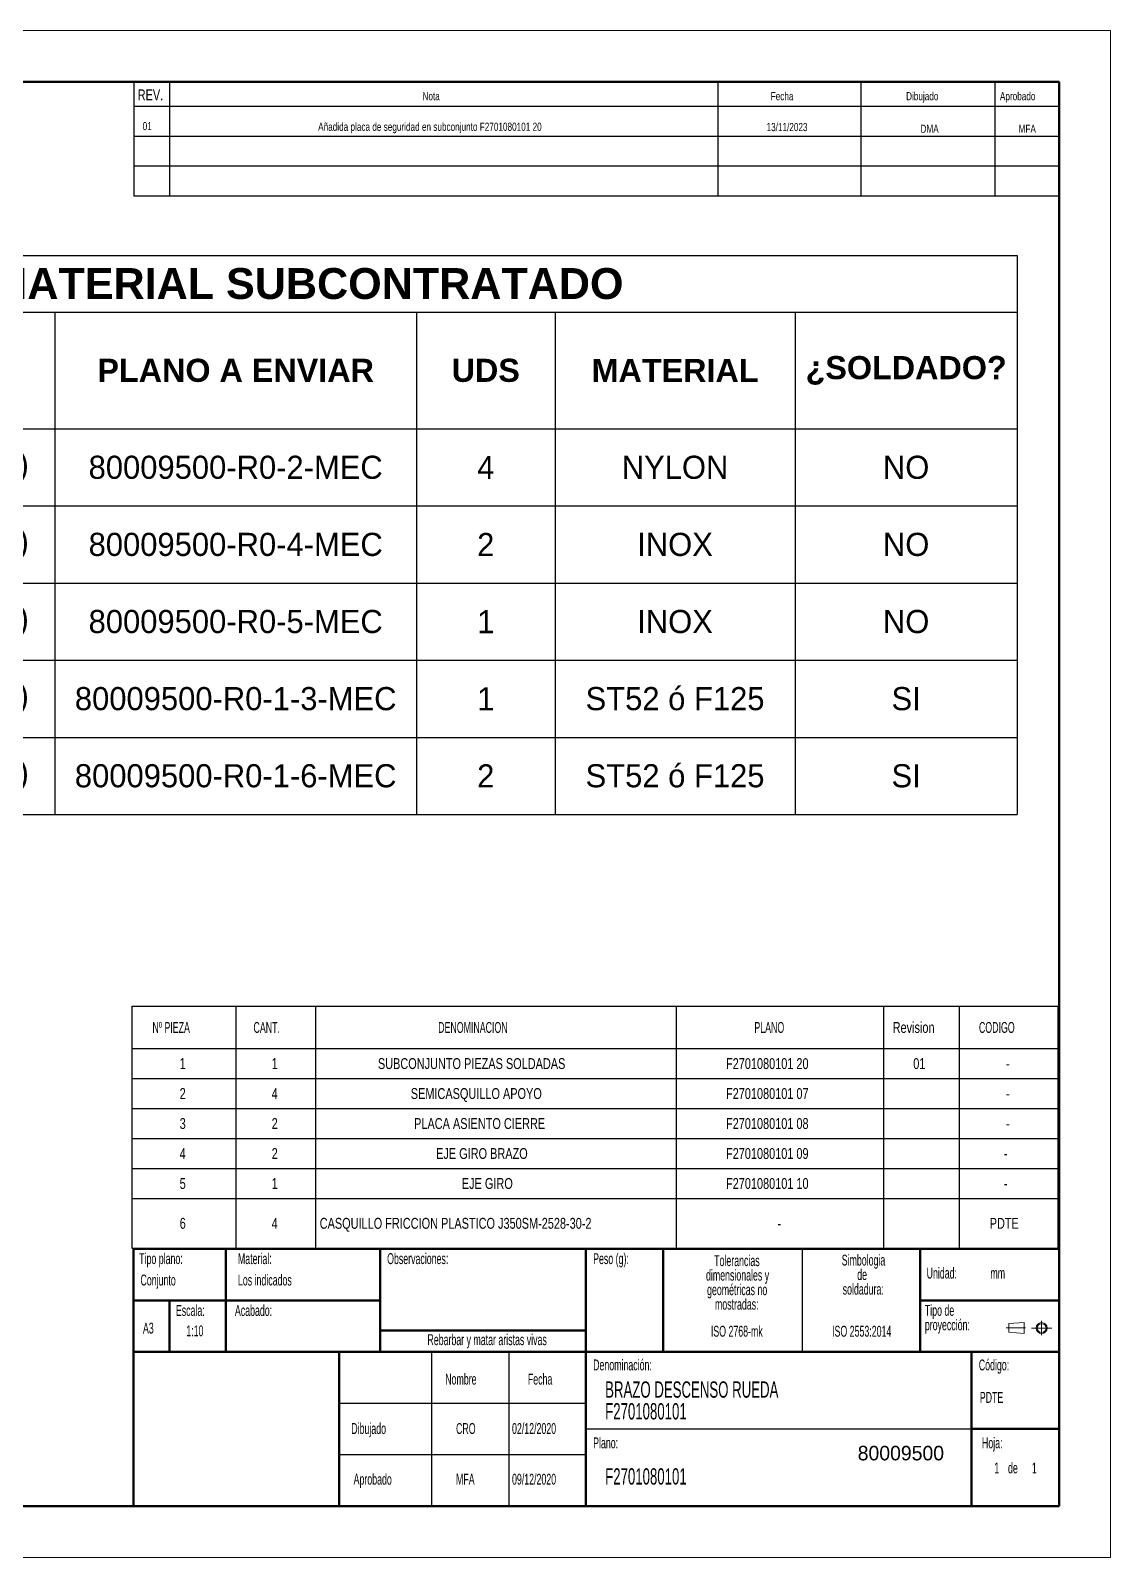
# Model space of a CAD drawing. Header units: millimetres. Extents: x 0 to 420, y 0 to 297.
# Drawn here: x 210 to 420, y 0 to 297 of the extents above; entities that cross this region are included whole.
import ezdxf

# ---------------------------------------------------------------- set-up
doc = ezdxf.new("R2010")
doc.units = ezdxf.units.MM
doc.linetypes.add('CENTERX2', pattern=[20.32, 12.7, -2.54, 2.54, -2.54])
doc.layers.add('FORMATO', color=7, linetype='Continuous')
doc.layers.add('SLD-0', color=179, linetype='Continuous')
doc.styles.add('SLDTEXTSTYLE0', font='TXT', dxfattribs={"width": 0.75})
doc.styles.add('SLDTEXTSTYLE1', font='TXT', dxfattribs={"width": 0.605})

# ---------------------------------------------------------------- blocks, each defined once
blk = doc.blocks.new('Bloque3')
at = {"color": 7, "linetype": 'CENTERX2', "lineweight": 18}
for p, q in [((400.52, 128.85), (400.52, 131.19)), ((397.92, 130.06), (394.8, 130.06)), ((398.88, 130.02), (402.16, 130.02))]:
    blk.add_line(p, q, dxfattribs=at)
at = {"color": 7, "linetype": 'Continuous', "lineweight": 18}
for p, q in [((397.68, 130.95), (395.23, 130.77)), ((395.23, 130.77), (395.23, 129.34)), ((397.68, 129.16), (395.23, 129.34)), ((397.68, 130.95), (397.68, 129.16))]:
    blk.add_line(p, q, dxfattribs=at)
for radius in [0.892, 0.713]:
    blk.add_circle((400.52, 130.02), radius, dxfattribs=at)
blk = doc.blocks.new('SW_NOTE_0_1')
at = {"layer": 'SLD-0', "color": 0, "attachment_point": 2, "style": 'SLDTEXTSTYLE1'}
for s, insert, char_height in [('dimensionales y', (7.54, -0.09), 2.1167), ('Tolerancias', (7.41, 2.73), 2.1167), ('geométricas no', (7.46, -2.92), 2.1167), ('mostradas:', (7.38, -5.74), 2.117)]:
    blk.add_mtext(s, dxfattribs=dict(at, insert=insert, char_height=char_height))
blk = doc.blocks.new('SW_NOTE_0_2')
at = {"layer": 'SLD-0', "color": 0, "attachment_point": 1, "style": 'SLDTEXTSTYLE1'}
for s, insert, char_height in [('Tipo de', (0, 2.73), 2.117), ('proyección:', (0, -0.09), 2.1167)]:
    blk.add_mtext(s, dxfattribs=dict(at, insert=insert, char_height=char_height))
blk = doc.blocks.new('SW_NOTE_0_3')
at = {"layer": 'SLD-0', "color": 0, "char_height": 2.117, "attachment_point": 2, "style": 'SLDTEXTSTYLE1'}
for s, insert in [('Simbologia', (7.11, 2.73)), ('de', (6.84, -0.09)), ('soldadura:', (7.06, -2.92))]:
    blk.add_mtext(s, dxfattribs=dict(at, insert=insert))
blk = doc.blocks.new('SW_NOTE_0_5')
at = {"layer": 'SLD-0', "color": 0, "char_height": 3.175, "attachment_point": 1, "style": 'SLDTEXTSTYLE1'}
for s, insert in [('BRAZO DESCENSO RUEDA', (0, 4.09)), ('F2701080101', (0, -0.14))]:
    blk.add_mtext(s, dxfattribs=dict(at, insert=insert))
blk = doc.blocks.new('SW_TABLEANNOTATION_0')
at = {"layer": 'FORMATO', "color": 0}
for p, q in [((0, 0), (0, -8.23)), ((0, 0), (20.23, 0)), ((20.23, 0), (20.23, -8.23)), ((20.23, 0), (35.77, 0)), ((35.77, 0), (35.77, -8.23)), ((35.77, 0), (105.85, 0)), ((105.85, 0), (105.85, -8.23)), ((105.85, 0), (146.2, 0)), ((146.2, 0), (146.2, -8.23)), ((146.2, 0), (160.88, 0)), ((160.88, 0), (160.88, -8.23)), ((160.88, 0), (180.09, 0)), ((180.09, 0), (180.09, -8.23)), ((0, -8.23), (20.23, -8.23)), ((0, -8.23), (0, -14.06)), ((20.23, -8.23), (35.77, -8.23)), ((20.23, -8.23), (20.23, -14.06)), ((35.77, -8.23), (105.85, -8.23)), ((35.77, -8.23), (35.77, -14.06)), ((105.85, -8.23), (146.2, -8.23)), ((105.85, -8.23), (105.85, -14.06)), ((146.2, -8.23), (160.88, -8.23)), ((146.2, -8.23), (146.2, -14.06)), ((160.88, -8.23), (180.09, -8.23)), ((160.88, -8.23), (160.88, -14.06)), ((180.09, -8.23), (180.09, -14.06)), ((0, -14.06), (0, -19.89)), ((0, -14.06), (20.23, -14.06)), ((20.23, -14.06), (20.23, -19.89)), ((20.23, -14.06), (35.77, -14.06)), ((35.77, -14.06), (35.77, -19.89)), ((35.77, -14.06), (105.85, -14.06)), ((105.85, -14.06), (105.85, -19.89)), ((105.85, -14.06), (146.2, -14.06)), ((146.2, -14.06), (146.2, -19.89)), ((146.2, -14.06), (160.88, -14.06)), ((160.88, -14.06), (160.88, -19.89)), ((160.88, -14.06), (180.09, -14.06)), ((180.09, -14.06), (180.09, -19.89)), ((0, -19.89), (0, -25.72)), ((0, -19.89), (20.23, -19.89)), ((20.23, -19.89), (20.23, -25.72)), ((20.23, -19.89), (35.77, -19.89)), ((35.77, -19.89), (35.77, -25.72)), ((35.77, -19.89), (105.85, -19.89)), ((105.85, -19.89), (105.85, -25.72)), ((105.85, -19.89), (146.2, -19.89)), ((146.2, -19.89), (146.2, -25.72)), ((146.2, -19.89), (160.88, -19.89)), ((160.88, -19.89), (160.88, -25.72)), ((160.88, -19.89), (180.09, -19.89)), ((180.09, -19.89), (180.09, -25.72)), ((0, -25.72), (0, -31.55)), ((0, -25.72), (20.23, -25.72)), ((20.23, -25.72), (20.23, -31.55)), ((20.23, -25.72), (35.77, -25.72)), ((35.77, -25.72), (35.77, -31.55)), ((35.77, -25.72), (105.85, -25.72)), ((105.85, -25.72), (105.85, -31.55)), ((105.85, -25.72), (146.2, -25.72)), ((146.2, -25.72), (146.2, -31.55)), ((146.2, -25.72), (160.88, -25.72)), ((160.88, -25.72), (160.88, -31.55)), ((160.88, -25.72), (180.09, -25.72)), ((180.09, -25.72), (180.09, -31.55)), ((0, -31.55), (0, -37.38)), ((0, -31.55), (20.23, -31.55)), ((20.23, -31.55), (20.23, -37.38)), ((20.23, -31.55), (35.77, -31.55)), ((35.77, -31.55), (35.77, -37.38)), ((35.77, -31.55), (105.85, -31.55)), ((105.85, -31.55), (105.85, -37.38)), ((105.85, -31.55), (146.2, -31.55)), ((146.2, -31.55), (146.2, -37.38)), ((146.2, -31.55), (160.88, -31.55)), ((160.88, -31.55), (160.88, -37.38)), ((160.88, -31.55), (180.09, -31.55)), ((180.09, -31.55), (180.09, -37.38)), ((0, -37.38), (0, -47.04)), ((0, -37.38), (20.23, -37.38)), ((20.23, -37.38), (20.23, -47.04)), ((20.23, -37.38), (35.77, -37.38)), ((35.77, -37.38), (35.77, -47.04)), ((35.77, -37.38), (105.85, -37.38)), ((105.85, -37.38), (105.85, -47.04)), ((105.85, -37.38), (146.2, -37.38)), ((146.2, -37.38), (146.2, -47.04)), ((146.2, -37.38), (160.88, -37.38)), ((160.88, -37.38), (160.88, -47.04)), ((160.88, -37.38), (180.09, -37.38)), ((180.09, -37.38), (180.09, -47.04)), ((0, -47.04), (20.23, -47.04)), ((20.23, -47.04), (35.77, -47.04)), ((35.77, -47.04), (105.85, -47.04)), ((105.85, -47.04), (146.2, -47.04)), ((146.2, -47.04), (160.88, -47.04)), ((160.88, -47.04), (180.09, -47.04))]:
    blk.add_line(p, q, dxfattribs=at)
at = {"layer": 'FORMATO', "color": 0, "attachment_point": 1}
for s, insert, char_height, style in [('Revision', (147.98, -3.06), 2.117, 'SLDTEXTSTYLE0'), ('Nº PIEZA', (4.03, -3.06), 2.117, 'SLDTEXTSTYLE1'), ('CANT.', (23.69, -3.06), 2.117, 'SLDTEXTSTYLE1'), ('DENOMINACION', (59.6, -3.06), 2.1167, 'SLDTEXTSTYLE1'), ('PLANO', (121.09, -3.06), 2.117, 'SLDTEXTSTYLE1'), ('CODIGO', (164.76, -3.06), 2.117, 'SLDTEXTSTYLE1'), ('1', (9.33, -10.09), 2.12, 'SLDTEXTSTYLE0'), ('1', (27.22, -10.09), 2.12, 'SLDTEXTSTYLE0'), ('SUBCONJUNTO PIEZAS SOLDADAS', (47.88, -10.09), 2.1167, 'SLDTEXTSTYLE0'), ('F2701080101 20', (115.57, -10.09), 2.1167, 'SLDTEXTSTYLE0'), ('01', (151.98, -10.09), 2.117, 'SLDTEXTSTYLE0'), ('-', (170.02, -10.09), 2.12, 'SLDTEXTSTYLE0'), ('2', (9.33, -15.92), 2.12, 'SLDTEXTSTYLE0'), ('4', (27.22, -15.92), 2.12, 'SLDTEXTSTYLE0'), ('SEMICASQUILLO APOYO', (54.27, -15.92), 2.1167, 'SLDTEXTSTYLE0'), ('F2701080101 07', (115.57, -15.92), 2.1167, 'SLDTEXTSTYLE0'), ('-', (170.02, -15.92), 2.12, 'SLDTEXTSTYLE0'), ('3', (9.33, -21.75), 2.12, 'SLDTEXTSTYLE0'), ('2', (27.22, -21.75), 2.12, 'SLDTEXTSTYLE0'), ('PLACA ASIENTO CIERRE', (54.92, -21.75), 2.1167, 'SLDTEXTSTYLE0'), ('F2701080101 08', (115.57, -21.75), 2.1167, 'SLDTEXTSTYLE0'), ('-', (170.02, -21.75), 2.12, 'SLDTEXTSTYLE0'), ('4', (9.33, -27.58), 2.12, 'SLDTEXTSTYLE0'), ('2', (27.22, -27.58), 2.12, 'SLDTEXTSTYLE0'), ('EJE GIRO BRAZO', (59.2, -27.58), 2.1167, 'SLDTEXTSTYLE0'), ('F2701080101 09', (115.57, -27.58), 2.1167, 'SLDTEXTSTYLE0'), ('-', (169.63, -27.58), 2.12, 'SLDTEXTSTYLE0'), ('5', (9.33, -33.41), 2.12, 'SLDTEXTSTYLE0'), ('1', (27.22, -33.41), 2.12, 'SLDTEXTSTYLE0'), ('EJE GIRO', (64.2, -33.41), 2.117, 'SLDTEXTSTYLE0'), ('F2701080101 10', (115.57, -33.41), 2.1167, 'SLDTEXTSTYLE0'), ('-', (169.63, -33.41), 2.12, 'SLDTEXTSTYLE0'), ('6', (9.33, -41.16), 2.12, 'SLDTEXTSTYLE0'), ('4', (27.22, -41.16), 2.12, 'SLDTEXTSTYLE0'), ('CASQUILLO FRICCION PLASTICO J350SM-2528-30-2', (36.56, -41.16), 2.1167, 'SLDTEXTSTYLE0'), ('PDTE', (166.85, -41.16), 2.117, 'SLDTEXTSTYLE0'), ('-', (125.56, -41.16), 2.12, 'SLDTEXTSTYLE0')]:
    blk.add_mtext(s, dxfattribs=dict(at, insert=insert, char_height=char_height, style=style))
blk = doc.blocks.new('*T20')
at = {"color": 0, "linetype": 'ByBlock', "lineweight": -2, "transparency": 16777216}
for p, q in [((0, 0), (276.03, 0)), ((0, 0), (0, -108.73)), ((276.03, 0), (276.03, -108.73)), ((0, -11), (276.03, -11)), ((29.58, -11), (29.58, -108.73)), ((88.9, -11), (88.9, -108.73)), ((159.2, -11), (159.2, -108.73)), ((186.16, -11), (186.16, -108.73)), ((232.83, -11), (232.83, -108.73)), ((0, -33.73), (276.03, -33.73)), ((0, -48.73), (276.03, -48.73)), ((0, -63.73), (276.03, -63.73)), ((0, -78.73), (276.03, -78.73)), ((0, -93.73), (276.03, -93.73)), ((0, -108.73), (276.03, -108.73))]:
    blk.add_line(p, q, dxfattribs=at)
at = {"color": 0, "transparency": 16777216, "attachment_point": 5}
for s, insert, char_height, width in [('{\\fArial|b1|i0|c0|p34;MATERIAL SUBCONTRATADO}', (138.01, -5.5), 6, 273.0273), ('MARCA', (14.79, -22.37), 4.5, 26.5785), ('{\\fArial|b1|i0|c0|p34;CODIGO ERP}', (59.24, -22.37), 4.5, 56.3218), ('{\\fArial|b1|i0|c0|p34;PLANO A ENVIAR}', (124.05, -22.37), 4.5, 67.2949), ('{\\fArial|b1|i0|c0|p34;UDS}', (172.68, -22.37), 4.5, 23.9603), ('{\\fArial|b1|i0|c0|p34;MATERIAL}', (209.49, -22.37), 4.5, 43.671), ('{\\fArial|b1|i0|c0|p34;¿SOLDADO?}', (254.43, -22.37), 4.5, 40.2008), ('80009500 (MEC1)', (59.24, -41.23), 4.5, 56.3218), ('2', (14.79, -41.23), 4.5, 26.5785), ('80009500-R0-2-MEC', (124.05, -41.23), 4.5, 67.2949), ('4', (172.68, -41.23), 4.5, 23.9603), ('NYLON', (209.49, -41.23), 4.5, 43.671), ('NO', (254.43, -41.23), 4.5, 40.2008), ('80009500 (MEC2)', (59.24, -56.23), 4.5, 56.3218), ('4', (14.79, -56.23), 4.5, 26.5785), ('80009500-R0-4-MEC', (124.05, -56.23), 4.5, 67.2949), ('2', (172.68, -56.23), 4.5, 23.9603), ('INOX', (209.49, -56.23), 4.5, 43.671), ('NO', (254.43, -56.23), 4.5, 40.2008), ('80009500 (MEC3)', (59.24, -71.23), 4.5, 56.3218), ('5', (14.79, -71.23), 4.5, 26.5785), ('80009500-R0-5-MEC', (124.05, -71.23), 4.5, 67.2949), ('1', (172.68, -71.23), 4.5, 23.9603), ('INOX', (209.49, -71.23), 4.5, 43.671), ('NO', (254.43, -71.23), 4.5, 40.2008), ('80009500 (MEC4)', (59.24, -86.23), 4.5, 56.3218), ('1', (14.79, -86.23), 4.5, 26.5785), ('80009500-R0-1-3-MEC', (124.05, -86.23), 4.5, 67.2949), ('1', (172.68, -86.23), 4.5, 23.9603), ('ST52 ó F125', (209.49, -86.23), 4.5, 43.671), ('SI', (254.43, -86.23), 4.5, 40.2008), ('1', (14.79, -101.23), 4.5, 26.5785), ('80009500 (MEC5)', (59.24, -101.23), 4.5, 56.3218), ('80009500-R0-1-6-MEC', (124.05, -101.23), 4.5, 67.2949), ('2', (172.68, -101.23), 4.5, 23.9603), ('ST52 ó F125', (209.49, -101.23), 4.5, 43.671), ('SI', (254.43, -101.23), 4.5, 40.2008)]:
    blk.add_mtext(s, dxfattribs=dict(at, insert=insert, char_height=char_height, width=width))

msp = doc.modelspace()

# ---------------------------------------------------------------- linework, layer by layer
at = {"color": 7, "linetype": 'Continuous', "lineweight": 18}
for p, q in [((0, 297), (420, 297)), ((420, 297), (420, 0)), ((7.53, 0), (420, 0))]:
    msp.add_line(p, q, dxfattribs=at)
at = {"color": 7, "linetype": 'Continuous', "lineweight": 50}
for p, q in [((410, 287), (20, 287)), ((410, 10), (410, 287)), ((230, 60), (410, 60)), ((230, 60), (230, 10)), ((20, 10), (410, 10))]:
    msp.add_line(p, q, dxfattribs=at)
at = {"layer": 'FORMATO'}
for p, q in [((230.09, 287), (410, 287)), ((230.09, 287), (230.09, 264.87)), ((237.03, 287), (237.03, 264.87)), ((343.66, 287), (343.66, 264.87)), ((371.46, 287), (371.46, 264.87)), ((397.51, 287), (397.51, 264.87)), ((410, 287), (410, 264.87)), ((230.09, 282.27), (410, 282.27)), ((230.09, 276.47), (410, 276.47)), ((230.09, 270.67), (410, 270.67)), ((230.09, 264.87), (410, 264.87))]:
    msp.add_line(p, q, dxfattribs=at)
at = {"layer": 'SLD-0', "lineweight": 50}
for p, q in [((248, 60), (248, 40)), ((278, 60), (278, 40)), ((318, 60), (318, 40)), ((333, 60), (333, 40)), ((383, 60), (383, 40)), ((230, 50), (248, 50)), ((237, 50), (237, 40)), ((248, 50), (278, 50)), ((383, 50), (410, 50)), ((278, 44.16), (318, 44.16)), ((230, 40), (410, 40)), ((270, 40), (270, 10)), ((318, 40), (318, 10)), ((393, 40), (393, 10)), ((393, 25), (410, 25))]:
    msp.add_line(p, q, dxfattribs=at)
at = {"layer": 'SLD-0'}
for p, q in [((360.08, 60), (360.08, 40)), ((288, 40), (288, 10)), ((303, 40), (303, 10)), ((270, 30), (318, 30)), ((318, 25), (393, 25)), ((270, 20), (318, 20))]:
    msp.add_line(p, q, dxfattribs=at)

# ---------------------------------------------------------------- block references
msp.add_blockref('*T20', (125.84, 253.25))
at = {"color": 7, "linetype": 'Continuous', "xscale": 1.2, "yscale": 1.2, "zscale": 1.2}
msp.add_blockref('Bloque3', (-74.01, -111.41), dxfattribs=at)
at = {"layer": 'FORMATO'}
msp.add_blockref('SW_TABLEANNOTATION_0', (229.67, 107.21), dxfattribs=at)
at = {"layer": 'SLD-0'}
for name, p in [('SW_NOTE_0_1', (339.95, 56.06)), ('SW_NOTE_0_3', (364.87, 56.17)), ('SW_NOTE_0_2', (383.91, 46.39)), ('SW_NOTE_0_5', (321.74, 30.16))]:
    msp.add_blockref(name, p, dxfattribs=at)

# ---------------------------------------------------------------- texts
at = {"insert": (370.85, 21.71), "char_height": 2.822, "attachment_point": 1}
msp.add_mtext_dynamic_manual_height_columns('80009500', width=24.9706, gutter_width=14.11, heights=[0], dxfattribs=at)
at = {"layer": 'FORMATO', "style": 'SLDTEXTSTYLE0'}
for s, insert, char_height, attachment_point in [('REV.', (230.84, 285.55), 2.117, 1), ('Nota', (286.22, 285.03), 1.587, 1), ('Fecha', (353.93, 285.03), 1.587, 1), ('Dibujado', (380.26, 285.03), 1.587, 1), ('Aprobado', (398.51, 285.03), 1.587, 1), ('01', (232.69, 279.21), 1.587, 2), ('Añadida placa de seguridad en subconjunto F2701080101 20', (287.66, 279.08), 1.5875, 2), ('13/11/2023', (357.11, 279.02), 1.587, 2), ('DMA', (384.83, 278.69), 1.587, 2), ('MFA', (403.82, 278.69), 1.587, 2)]:
    msp.add_mtext(s, dxfattribs=dict(at, insert=insert, char_height=char_height, attachment_point=attachment_point))
at = {"layer": 'SLD-0', "style": 'SLDTEXTSTYLE1'}
for s, insert, char_height, attachment_point in [('Tipo plano:', (231.13, 59.18), 2.1167, 1), ('Material:', (250.33, 59.18), 2.117, 1), ('Observaciones:', (279.34, 59.18), 2.1167, 1), ('Peso (g):', (319.4, 59.18), 2.117, 1), ('Unidad:', (384.25, 56.37), 2.117, 1), ('Conjunto', (231.38, 55.02), 2.117, 1), ('Los indicados', (250.33, 55.02), 2.1167, 1), ('mm', (396.66, 56.37), 2.117, 1), ('Escala:', (238.26, 49.1), 2.117, 1), ('Acabado:', (249.74, 49.1), 2.117, 1), ('A3', (231.86, 45.67), 2.117, 1), ('1:10', (240.29, 45.13), 2.117, 1), ('ISO 2768-mk', (347.34, 45.06), 2.1167, 2), ('ISO 2553:2014', (371.63, 45.06), 2.1167, 2), ('Rebarbar y matar aristas vivas', (298.79, 43.42), 2.1167, 2), ('Denominación:', (319.4, 38.51), 2.1167, 1), ('Código:', (394.4, 38.51), 2.117, 1), ('Nombre', (290.64, 35.75), 2.117, 1), ('Fecha', (306.71, 35.75), 2.117, 1), ('PDTE', (394.59, 32.19), 2.117, 1), ('Dibujado', (272.37, 26.14), 2.117, 1), ('CRO', (292.74, 26.14), 2.117, 1), ('02/12/2020', (303.63, 26.14), 2.117, 1), ('Plano:', (319.4, 23.34), 2.117, 1), ('Hoja:', (395.01, 23.34), 2.117, 1), ('1', (397.41, 18.47), 2.12, 1), ('1', (397.41, 18.47), 2.12, 1), ('de', (400.08, 18.47), 2.117, 1), ('de', (400.08, 18.47), 2.117, 1), ('1', (404.73, 18.47), 2.12, 1), ('1', (404.73, 18.47), 2.12, 1), ('Aprobado', (272.82, 16.28), 2.117, 1), ('MFA', (292.74, 16.28), 2.117, 1), ('09/12/2020', (303.63, 16.28), 2.117, 1), ('F2701080101', (321.74, 17.35), 3.175, 1)]:
    msp.add_mtext(s, dxfattribs=dict(at, insert=insert, char_height=char_height, attachment_point=attachment_point))

doc.saveas('drawing.dxf')
